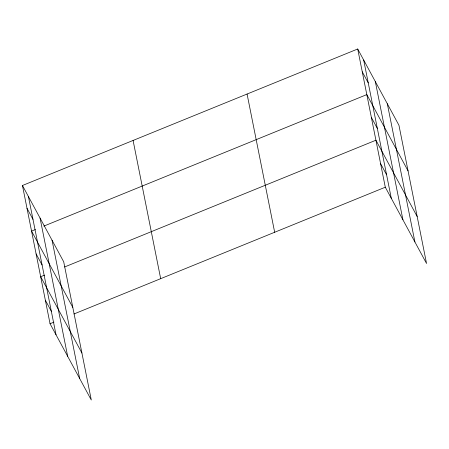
<?xml version="1.0" encoding="UTF-8"?>
<svg xmlns="http://www.w3.org/2000/svg" width="449" height="449" viewBox="0 0 449 449"><rect width="100%" height="100%" fill="white"/><g stroke="black" fill="none" stroke-linecap="round" stroke-linejoin="round"><path stroke-width="0.67" d="M22.45 185.499L63.702 261.789L91.293 400.008L50.047 323.723L22.45 185.499L357.707 48.992L398.953 125.277L426.55 263.501L385.298 187.211L357.707 48.992M35.437 229.529L31.559 231.112L72.805 307.402M43.85 226.105L366.811 94.604L408.062 170.895M44.546 275.147L40.663 276.724L81.914 353.015M64.6 266.975L375.92 140.217L417.166 216.508M50.047 323.723L53.925 322.141M73.984 313.974L385.298 187.211M362.259 71.795L368.236 82.852M371.362 117.408L377.345 128.47M380.612 163.717L386.589 174.773M27.002 208.308L32.985 219.365M36.111 253.921L42.088 264.977M45.355 300.224L51.332 311.28M387.313 103.753L414.91 241.977M375.325 81.572L402.921 219.797M363.684 60.048L391.281 198.267M247.073 94.037L274.665 232.262M133.084 140.453L160.68 278.672M52.062 240.26L79.653 378.485M40.068 218.085L67.664 356.304M28.427 196.555L56.024 334.78"/></g></svg>
